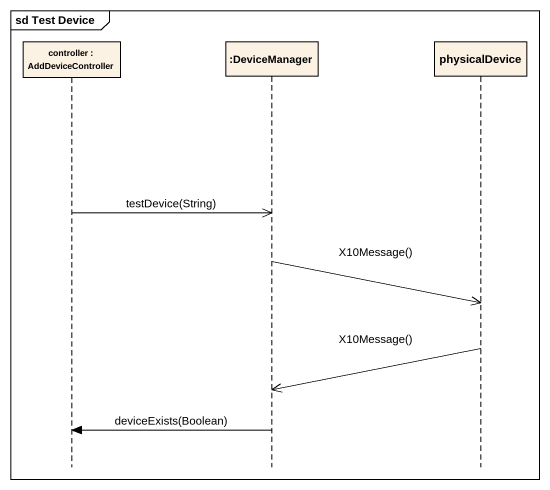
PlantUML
@startuml
mainframe sd Test Device
hide footbox
participant "controller : AddDeviceController" as controller
participant ":DeviceManager" as DeviceManager
participant physicalDevice

controller ->> DeviceManager : testDevice(String)
DeviceManager ->> physicalDevice : X10Message()
physicalDevice ->> DeviceManager : X10Message()
DeviceManager -> controller : deviceExists(Boolean)
@enduml
